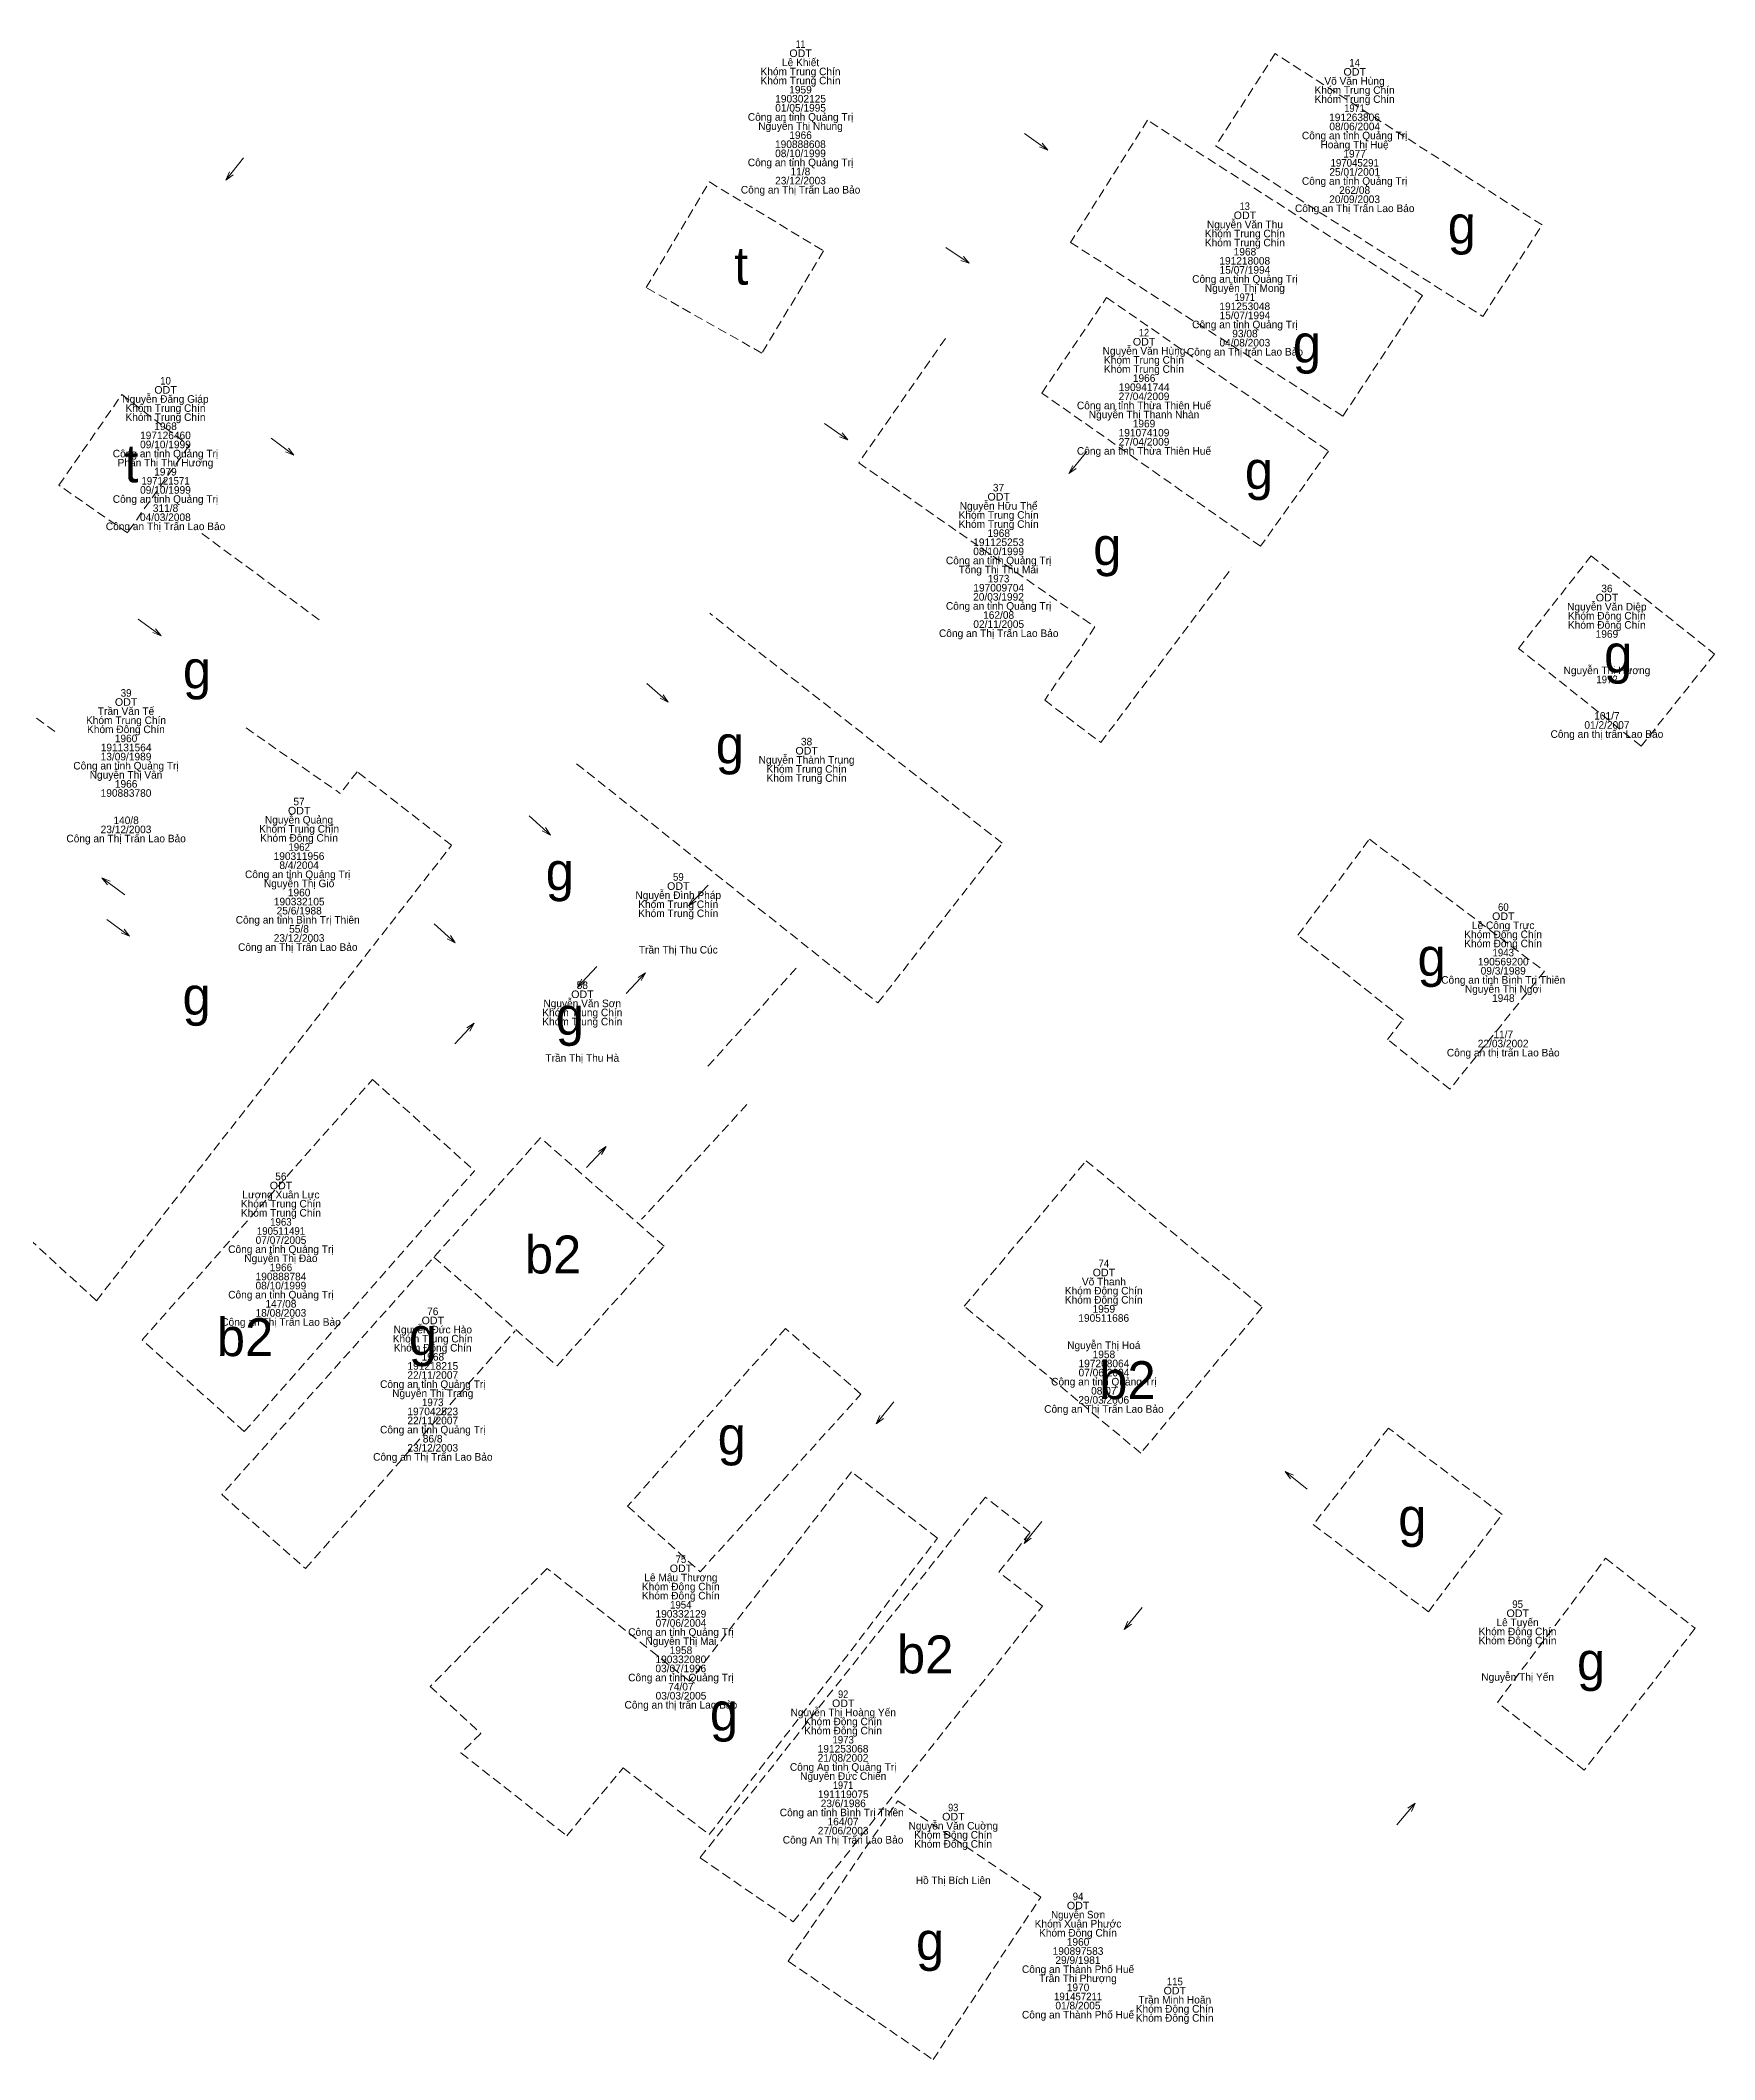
# Model space of a CAD drawing. Header units: metres. Extents: x 537497 to 538007, y 1836993 to 1837512.
# Drawn here: x 537706.6 to 537794.9, y 1837397.5 to 1837504 of the extents above; entities that cross this region are included whole.
import ezdxf
from ezdxf.enums import TextEntityAlignment as Align

# ---------------------------------------------------------------- set-up
doc = ezdxf.new("R2010")
doc.units = ezdxf.units.M
doc.header["$LTSCALE"] = 0.16
doc.linetypes.add('MEDIUM_DASHED', pattern=[4.5, 3, -1.5])
doc.layers.add('14', color=7, linetype='MEDIUM_DASHED', lineweight=13)
doc.layers.add('16', color=7, linetype='Continuous', lineweight=13)
doc.layers.add('15', color=7, linetype='Continuous')

msp = doc.modelspace()

# ---------------------------------------------------------------- linework, layer by layer
at = {"layer": '14'}
for p, q in [((537754.29, 1837488.29), (537749.72, 1837481.73)), ((537715.07, 1837478), (537721.43, 1837473.32)), ((537707.32, 1837467.56), (537700.87, 1837472.18)), ((537717.4, 1837467.74), (537722.37, 1837464.29)), ((537746.42, 1837455.07), (537741.66, 1837449.77)), ((537724.07, 1837449.19), (537729.45, 1837444.38)), ((537743.82, 1837447.87), (537738.27, 1837441.82)), ((537717.31, 1837430.62), (537729.45, 1837444.38)), ((537720.54, 1837423.39), (537731.6, 1837435.94)), ((537716.12, 1837427.29), (537720.54, 1837423.39)), ((537740.8, 1837417.44), (537733.29, 1837423.4))]:
    msp.add_line(p, q, dxfattribs=at)
for points in [[(537782.64, 1837489.46), (537785.77, 1837494.28), (537771.69, 1837503.32), (537768.55, 1837498.45)], [(537760.89, 1837493.36), (537775.26, 1837484.19), (537779.46, 1837490.56), (537764.96, 1837499.81)], [(537744.61, 1837487.52), (537738.5, 1837490.98), (537741.85, 1837496.55), (537747.87, 1837492.91)], [(537774.5, 1837482.35), (537770.92, 1837477.33), (537759.38, 1837485.41), (537762.8, 1837490.45)], [(537710.85, 1837485.33), (537714.39, 1837482.63), (537711.14, 1837478.04), (537707.53, 1837480.55)], [(537784.53, 1837471.94), (537788.36, 1837476.83), (537794.87, 1837471.64), (537791, 1837466.78)], [(537772.89, 1837456.81), (537776.66, 1837461.87), (537785.89, 1837454.91), (537780.9, 1837448.68), (537777.61, 1837451.31), (537778.45, 1837452.36)], [(537755.29, 1837437.23), (537761.72, 1837444.91), (537771.01, 1837437.18), (537764.6, 1837429.48)], [(537749.84, 1837432.59), (537745.86, 1837436.06), (537737.53, 1837426.68), (537741.35, 1837423.22)], [(537777.66, 1837430.8), (537773.7, 1837425.71), (537779.77, 1837421.11), (537783.66, 1837426.25)], [(537741.35, 1837408.13), (537746.27, 1837404.75), (537759.42, 1837421.4), (537757.12, 1837423.2), (537758.77, 1837425.3), (537756.4, 1837427.16)], [(537783.41, 1837416.33), (537789.12, 1837423.93), (537793.84, 1837420.24), (537787.99, 1837412.75)]]:
    msp.add_lwpolyline(points, close=True, dxfattribs=at)
for points in [[(537749.72, 1837481.73), (537762.18, 1837473.07), (537759.53, 1837469.21), (537762.49, 1837466.97), (537769.4, 1837476.19)], [(537734.84, 1837465.85), (537750.73, 1837453.23), (537757.29, 1837461.66), (537741.86, 1837473.79)], [(537709.51, 1837437.52), (537728.24, 1837461.55), (537723.26, 1837465.43), (537722.37, 1837464.29)], [(537717.31, 1837430.62), (537711.92, 1837435.45), (537724.07, 1837449.19)], [(537727.31, 1837439.82), (537733.81, 1837434.08), (537739.45, 1837440.4), (537732.94, 1837446.12), (537716.12, 1837427.29)], [(537709.51, 1837437.52), (537705.39, 1837441.31), (537705.14, 1837440.93), (537700.84, 1837444.61)], [(537737.29, 1837412.87), (537741.84, 1837409.35), (537753.87, 1837424.99), (537749.34, 1837428.49), (537740.8, 1837417.44)], [(537733.29, 1837423.4), (537727.12, 1837417.17), (537729.78, 1837414.69), (537728.74, 1837413.66), (537734.32, 1837409.29), (537737.29, 1837412.87)], [(537746, 1837402.67), (537751.78, 1837411.13), (537759.33, 1837406.06)], [(537746, 1837402.67), (537753.64, 1837397.48), (537759.33, 1837406.06)]]:
    msp.add_lwpolyline(points, dxfattribs=at)
at = {"layer": '16'}
for p, q in [((537759.7, 1837498.23), (537759.25, 1837498.4)), ((537716.34, 1837496.65), (537716.53, 1837497.09)), ((537755.55, 1837492.26), (537755.1, 1837492.41)), ((537749.14, 1837482.95), (537748.7, 1837483.11)), ((537719.93, 1837482.14), (537719.49, 1837482.31)), ((537760.81, 1837481.16), (537761.01, 1837481.59)), ((537712.92, 1837472.61), (537712.48, 1837472.78)), ((537739.67, 1837469.1), (537739.25, 1837469.31)), ((537733.46, 1837462.09), (537733.03, 1837462.31)), ((537709.8, 1837459.83), (537710.24, 1837459.66)), ((537740.75, 1837458.35), (537740.97, 1837458.77)), ((537711.26, 1837456.76), (537710.82, 1837456.93)), ((537728.44, 1837456.4), (537728.01, 1837456.61)), ((537734.89, 1837454.06), (537735.11, 1837454.48)), ((537738.47, 1837454.83), (537738.25, 1837454.41)), ((537729.43, 1837452.17), (537729.21, 1837451.75)), ((537736.39, 1837445.65), (537736.16, 1837445.23)), ((537750.64, 1837431.02), (537750.83, 1837431.46)), ((537772.21, 1837428.51), (537772.65, 1837428.32)), ((537758.44, 1837424.72), (537758.63, 1837425.15)), ((537763.73, 1837420.18), (537763.92, 1837420.61)), ((537779.08, 1837411.01), (537778.88, 1837410.58))]:
    msp.add_line(p, q, dxfattribs=at)
for points in [[(537758.47, 1837499.1), (537759.7, 1837498.23), (537759.4, 1837498.6)], [(537717.27, 1837497.82), (537716.34, 1837496.65), (537716.72, 1837496.93)], [(537754.31, 1837493.09), (537755.55, 1837492.26), (537755.24, 1837492.62)], [(537747.91, 1837483.81), (537749.14, 1837482.95), (537748.84, 1837483.31)], [(537718.72, 1837483.03), (537719.93, 1837482.14), (537719.64, 1837482.51)], [(537761.76, 1837482.32), (537760.81, 1837481.16), (537761.19, 1837481.43)], [(537711.71, 1837473.49), (537712.92, 1837472.61), (537712.63, 1837472.97)], [(537738.54, 1837470.09), (537739.67, 1837469.1), (537739.41, 1837469.49)], [(537732.34, 1837463.1), (537733.46, 1837462.09), (537733.2, 1837462.49)], [(537711.01, 1837458.94), (537709.8, 1837459.83), (537710.09, 1837459.46)], [(537741.77, 1837459.45), (537740.75, 1837458.35), (537741.15, 1837458.6)], [(537710.05, 1837457.64), (537711.26, 1837456.76), (537710.97, 1837457.12)], [(537727.32, 1837457.4), (537728.44, 1837456.4), (537728.18, 1837456.79)], [(537735.9, 1837455.16), (537734.89, 1837454.06), (537735.28, 1837454.31)], [(537737.46, 1837453.73), (537738.47, 1837454.83), (537738.08, 1837454.58)], [(537728.41, 1837451.07), (537729.43, 1837452.17), (537729.04, 1837451.92)], [(537735.36, 1837444.55), (537736.39, 1837445.65), (537735.99, 1837445.4)], [(537751.58, 1837432.19), (537750.64, 1837431.02), (537751.02, 1837431.3)], [(537773.38, 1837427.57), (537772.21, 1837428.51), (537772.49, 1837428.13)], [(537759.38, 1837425.88), (537758.44, 1837424.72), (537758.82, 1837424.99)], [(537764.67, 1837421.34), (537763.73, 1837420.18), (537764.11, 1837420.45)], [(537778.11, 1837409.86), (537779.08, 1837411.01), (537778.69, 1837410.74)]]:
    msp.add_lwpolyline(points, dxfattribs=at)

# ---------------------------------------------------------------- texts
at = {"layer": '15'}
for s, width, p in [('11', 0.85, (537746.65, 1837503.62)), ('ODT', 1.05, (537746.655, 1837503.14)), ('14', 0.95, (537775.88, 1837502.64)), ('ODT', 1.05, (537775.885, 1837502.16)), ('1971', 0.9, (537775.875, 1837500.24)), ('197045291', 0.95, (537775.885, 1837497.36)), ('13', 0.9, (537770.085, 1837495.07)), ('ODT', 1.05, (537770.095, 1837494.59)), ('1971', 0.9, (537770.085, 1837490.27)), ('ODT', 1.05, (537764.775, 1837487.92)), ('12', 0.9, (537764.77, 1837488.4)), ('10', 0.95, (537713.155, 1837485.86)), ('ODT', 1.05, (537713.155, 1837485.38)), ('197121571', 0.95, (537713.155, 1837480.58)), ('ODT', 1.05, (537757.105, 1837479.74)), ('1973', 0.95, (537757.1, 1837475.42)), ('ODT', 1.05, (537789.195, 1837474.42)), ('1972', 0.95, (537789.195, 1837470.1)), ('ODT', 1.05, (537711.075, 1837468.91)), ('39', 0.95, (537711.075, 1837469.39)), ('ODT', 1.05, (537746.975, 1837466.34)), ('ODT', 1.05, (537720.205, 1837463.18)), ('1962', 0.95, (537720.205, 1837461.26)), ('ODT', 1.05, (537740.205, 1837459.2)), ('59', 0.95, (537740.205, 1837459.68)), ('60', 0.95, (537783.725, 1837458.09)), ('ODT', 1.05, (537783.725, 1837457.61)), ('1943', 0.95, (537783.72, 1837455.69)), ('ODT', 1.05, (537735.145, 1837453.49)), ('ODT', 1.05, (537719.245, 1837443.4)), ('190511491', 0.95, (537719.245, 1837441)), ('1963', 0.95, (537719.24, 1837441.48)), ('ODT', 1.05, (537762.655, 1837438.81)), ('74', 0.95, (537762.65, 1837439.29)), ('ODT', 1.05, (537727.255, 1837436.28)), ('1973', 0.95, (537727.25, 1837431.96)), ('75', 0.95, (537740.34, 1837423.68)), ('ODT', 1.05, (537740.345, 1837423.2)), ('1954', 0.95, (537740.335, 1837421.28)), ('ODT', 1.05, (537784.485, 1837420.83)), ('95', 0.95, (537784.48, 1837421.31)), ('92', 0.9, (537748.9, 1837416.56)), ('ODT', 1.05, (537748.905, 1837416.08)), ('1973', 0.95, (537748.9, 1837414.16)), ('1971', 0.9, (537748.895, 1837411.76)), ('ODT', 1.05, (537754.715, 1837410.1)), ('93', 0.9, (537754.705, 1837410.58)), ('94', 0.95, (537761.29, 1837405.89)), ('Nguyễn Sơn', 0.95, (537761.295, 1837404.93)), ('ODT', 1.05, (537761.295, 1837405.41)), ('115', 0.95, (537766.395, 1837401.4)), ('191457211', 0.95, (537761.295, 1837400.61)), ('ODT', 1.05, (537766.395, 1837400.92))]:
    msp.add_text(s, height=0.4, dxfattribs=dict(at, width=width)).set_placement(p, align=Align.CENTER)
for s, p in [('Lê Khiết', (537746.655, 1837502.66)), ('Khóm Trung Chín', (537746.65, 1837502.18)), ('Khóm Trung Chín', (537746.65, 1837501.7)), ('Võ Văn Hùng', (537775.875, 1837501.68)), ('190302125', (537746.655, 1837500.74)), ('1959', (537746.65, 1837501.22)), ('Khóm Trung Chín', (537775.88, 1837501.2)), ('Khóm Trung Chín', (537775.88, 1837500.72)), ('Công an tỉnh Quảng Trị', (537746.65, 1837499.78)), ('Nguyễn Thị Nhung', (537746.65, 1837499.3)), ('01/05/1995', (537746.655, 1837500.26)), ('08/06/2004', (537775.885, 1837499.28)), ('191263806', (537775.875, 1837499.76)), ('190888608', (537746.645, 1837498.34)), ('1966', (537746.655, 1837498.82)), ('Công an tỉnh Quảng Trị', (537775.88, 1837498.8)), ('Hoàng Thị Huệ', (537775.875, 1837498.32)), ('Công an tỉnh Quảng Trị', (537746.65, 1837497.38)), ('08/10/1999', (537746.65, 1837497.86)), ('1977', (537775.88, 1837497.84)), ('23/12/2003', (537746.65, 1837496.42)), ('11/8', (537746.645, 1837496.9)), ('Công an tỉnh Quảng Trị', (537775.88, 1837496.4)), ('25/01/2001', (537775.885, 1837496.88)), ('Công an Thị Trấn Lao Bảo', (537746.655, 1837495.94)), ('Công an Thị Trấn Lao Bảo', (537775.885, 1837494.96)), ('20/09/2003', (537775.88, 1837495.44)), ('262/08', (537775.88, 1837495.92)), ('Nguyễn Văn Thu', (537770.095, 1837494.11)), ('Khóm Trung Chín', (537770.09, 1837493.63)), ('Khóm Trung Chín', (537770.09, 1837493.15)), ('191218008', (537770.085, 1837492.19)), ('1968', (537770.095, 1837492.67)), ('Công an tỉnh Quảng Trị', (537770.09, 1837491.23)), ('Nguyễn Thị Mong', (537770.09, 1837490.75)), ('15/07/1994', (537770.095, 1837491.71)), ('191253048', (537770.085, 1837489.79)), ('Công an tỉnh Quảng Trị', (537770.09, 1837488.83)), ('15/07/1994', (537770.095, 1837489.31)), ('Nguyễn Văn Hùng', (537764.77, 1837487.44)), ('04/08/2003', (537770.09, 1837487.87)), ('93/08', (537770.095, 1837488.35)), ('Khóm Trung Chín', (537764.77, 1837486.96)), ('Khóm Trung Chín', (537764.77, 1837486.48)), ('Công an Thị trấn Lao Bảo', (537770.095, 1837487.39)), ('190941744', (537764.775, 1837485.52)), ('1966', (537764.775, 1837486)), ('Nguyễn Đăng Giáp', (537713.15, 1837484.9)), ('Khóm Trung Chín', (537713.15, 1837484.42)), ('Công an tỉnh Thừa Thiên Huế', (537764.77, 1837484.56)), ('27/04/2009', (537764.77, 1837485.04)), ('Khóm Trung Chín', (537713.15, 1837483.94)), ('1968', (537713.155, 1837483.46)), ('Nguyễn Thị Thanh Nhàn', (537764.77, 1837484.08)), ('1969', (537764.77, 1837483.6)), ('09/10/1999', (537713.15, 1837482.5)), ('197126460', (537713.15, 1837482.98)), ('Công an tỉnh Thừa Thiên Huế', (537764.77, 1837482.16)), ('27/04/2009', (537764.77, 1837482.64)), ('191074109', (537764.77, 1837483.12)), ('Công an tỉnh Quảng Trị', (537713.15, 1837482.02)), ('Phan Thị Thu Hương', (537713.15, 1837481.54)), ('09/10/1999', (537713.15, 1837480.1)), ('1979', (537713.15, 1837481.06)), ('37', (537757.095, 1837480.22)), ('Công an tỉnh Quảng Trị', (537713.15, 1837479.62)), ('311/8', (537713.155, 1837479.14)), ('Nguyễn Hữu Thể', (537757.1, 1837479.26)), ('Công an Thị Trấn Lao Bảo', (537713.155, 1837478.18)), ('04/03/2008', (537713.145, 1837478.66)), ('Khóm Trung Chín', (537757.1, 1837478.78)), ('Khóm Trung Chín', (537757.1, 1837478.3)), ('08/10/1999', (537757.1, 1837476.86)), ('191125253', (537757.1, 1837477.34)), ('1968', (537757.105, 1837477.82)), ('Công an tỉnh Quảng Trị', (537757.1, 1837476.38)), ('Tống Thị Thu Mai', (537757.095, 1837475.9)), ('197009704', (537757.105, 1837474.94)), ('36', (537789.19, 1837474.9)), ('Công an tỉnh Quảng Trị', (537757.1, 1837473.98)), ('20/03/1992', (537757.095, 1837474.46)), ('Nguyễn Văn Diệp', (537789.185, 1837473.94)), ('02/11/2005', (537757.105, 1837473.02)), ('162/08', (537757.1, 1837473.5)), ('Khóm Đông Chín', (537789.185, 1837473.46)), ('Khóm Đông Chín', (537789.185, 1837472.98)), ('Công an Thị Trấn Lao Bảo', (537757.105, 1837472.54)), ('1969', (537789.19, 1837472.5)), ('Nguyễn Thị Hương', (537789.19, 1837470.58)), ('Trần Văn Tế', (537711.07, 1837468.43)), ('Khóm Trung Chín', (537711.07, 1837467.95)), ('Khóm Đông Chín', (537711.065, 1837467.47)), ('01/2/2007', (537789.19, 1837467.7)), ('101/7', (537789.19, 1837468.18)), ('191131564', (537711.075, 1837466.51)), ('1960', (537711.07, 1837466.99)), ('38', (537746.97, 1837466.82)), ('Công an thị trấn Lao Bảo', (537789.19, 1837467.22)), ('Công an tỉnh Quảng Trị', (537711.07, 1837465.55)), ('Nguyễn Thị Vân', (537711.07, 1837465.07)), ('13/09/1989', (537711.07, 1837466.03)), ('Nguyễn Thành Trung', (537746.97, 1837465.86)), ('Khóm Trung Chín', (537746.97, 1837465.38)), ('190883780', (537711.07, 1837464.11)), ('1966', (537711.075, 1837464.59)), ('Khóm Trung Chín', (537746.97, 1837464.9)), ('57', (537720.195, 1837463.66)), ('23/12/2003', (537711.07, 1837462.19)), ('140/8', (537711.075, 1837462.67)), ('Khóm Trung Chín', (537720.2, 1837462.22)), ('Nguyễn Quảng', (537720.195, 1837462.7)), ('Công an Thị Trấn Lao Bảo', (537711.075, 1837461.71)), ('Khóm Đông Chín', (537720.195, 1837461.74)), ('Công an tỉnh Quảng Trị ', (537720.2, 1837459.82)), ('190311956', (537720.195, 1837460.78)), ('8/4/2004', (537720.2, 1837460.3)), ('Nguyễn Thị Giỏ', (537720.2, 1837459.34)), ('1960', (537720.2, 1837458.86)), ('Nguyễn Đình Pháp', (537740.2, 1837458.72)), ('190332105', (537720.205, 1837458.38)), ('25/6/1988', (537720.205, 1837457.9)), ('Khóm Trung Chín', (537740.2, 1837458.24)), ('Khóm Trung Chín', (537740.2, 1837457.76)), ('Công an tỉnh Bình Trị Thiên ', (537720.2, 1837457.42)), ('55/8', (537720.195, 1837456.94)), ('Khóm Đông Chín', (537783.715, 1837456.65)), ('Lê Công Trực', (537783.715, 1837457.13)), ('Công an Thị Trấn Lao Bảo ', (537720.205, 1837455.98)), ('23/12/2003', (537720.2, 1837456.46)), ('Trần Thị Thu Cúc', (537740.205, 1837455.84)), ('Khóm Đông Chín', (537783.715, 1837456.17)), ('190569200', (537783.72, 1837455.21)), ('09/3/1989', (537783.72, 1837454.73)), ('58', (537735.14, 1837453.97)), ('Công an tỉnh Bình Trị Thiên', (537783.72, 1837454.25)), ('Nguyễn Thị Ngợi', (537783.715, 1837453.77)), ('Khóm Trung Chín', (537735.14, 1837452.53)), ('Nguyễn Văn Sơn', (537735.135, 1837453.01)), ('1948', (537783.725, 1837453.29)), ('Khóm Trung Chín', (537735.14, 1837452.05)), ('11/7', (537783.72, 1837451.37)), ('Công an thị trấn Lao Bảo', (537783.72, 1837450.41)), ('22/03/2002', (537783.715, 1837450.89)), ('Trần Thị Thu Hà', (537735.14, 1837450.13)), ('56', (537719.24, 1837443.88)), ('Lương Xuân Lực', (537719.24, 1837442.92)), ('Khóm Trung Chín', (537719.24, 1837442.44)), ('Khóm Trung Chín', (537719.24, 1837441.96)), ('Công an tỉnh Quảng Trị', (537719.24, 1837440.04)), ('Nguyễn Thị Đào', (537719.24, 1837439.56)), ('07/07/2005', (537719.245, 1837440.52)), ('190888784', (537719.245, 1837438.6)), ('1966', (537719.245, 1837439.08)), ('Công an tỉnh Quảng Trị', (537719.24, 1837437.64)), ('08/10/1999', (537719.24, 1837438.12)), ('Khóm Đông Chín', (537762.645, 1837437.85)), ('Võ Thanh', (537762.655, 1837438.33)), ('18/08/2003', (537719.24, 1837436.68)), ('147/08', (537719.24, 1837437.16)), ('76', (537727.25, 1837436.76)), ('Khóm Đông Chín', (537762.645, 1837437.37)), ('190511686', (537762.645, 1837436.41)), ('1959', (537762.65, 1837436.89)), ('Công an Thị Trấn Lao Bảo', (537719.245, 1837436.2)), ('Khóm Trung Chín', (537727.25, 1837435.32)), ('Nguyễn Đức Hào', (537727.255, 1837435.8)), ('Khóm Đông Chín', (537727.245, 1837434.84)), ('1968', (537727.255, 1837434.36)), ('Nguyễn Thị Hoá', (537762.65, 1837434.97)), ('1958', (537762.655, 1837434.49)), ('22/11/2007', (537727.25, 1837433.4)), ('191218215', (537727.255, 1837433.88)), ('07/06/2004', (537762.655, 1837433.53)), ('197208064', (537762.655, 1837434.01)), ('Công an tỉnh Quảng Trị', (537727.25, 1837432.92)), ('Nguyễn Thị Trang', (537727.25, 1837432.44)), ('Công an tỉnh Quảng Trị', (537762.65, 1837433.05)), ('08/07', (537762.65, 1837432.57)), ('197042523', (537727.25, 1837431.48)), ('Công an Thị Trấn Lao Bảo', (537762.655, 1837431.61)), ('29/03/2006', (537762.645, 1837432.09)), ('Công an tỉnh Quảng Trị', (537727.25, 1837430.52)), ('22/11/2007', (537727.25, 1837431)), ('86/8', (537727.245, 1837430.04)), ('Công an Thị Trấn Lao Bảo', (537727.255, 1837429.08)), ('23/12/2003', (537727.25, 1837429.56)), ('Lê Mậu Thương', (537740.34, 1837422.72)), ('Khóm Đông Chín', (537740.335, 1837422.24)), ('Khóm Đông Chín', (537740.335, 1837421.76)), ('190332129', (537740.34, 1837420.8)), ('Công an tỉnh Quảng Trị', (537740.34, 1837419.84)), ('Nguyễn Thị Mai', (537740.34, 1837419.36)), ('07/06/2004', (537740.345, 1837420.32)), ('Khóm Đông Chín', (537784.475, 1837419.87)), ('Khóm Đông Chín', (537784.475, 1837419.39)), ('Lê Tuyến', (537784.475, 1837420.35)), ('190332080', (537740.34, 1837418.4)), ('1958', (537740.345, 1837418.88)), ('Công an tỉnh Quảng Trị', (537740.34, 1837417.44)), ('03/07/1996', (537740.335, 1837417.92)), ('Nguyễn Thị Yến', (537784.48, 1837417.47)), ('03/03/2005', (537740.345, 1837416.48)), ('74/07', (537740.34, 1837416.96)), ('Công an thị trấn Lao Bảo', (537740.34, 1837416)), ('Nguyễn Thị Hoàng Yến', (537748.905, 1837415.6)), ('Khóm Đông Chín', (537748.895, 1837415.12)), ('Khóm Đông Chín', (537748.895, 1837414.64)), ('21/08/2002', (537748.895, 1837413.2)), ('191253068', (537748.895, 1837413.68)), ('Công An tỉnh Quảng Trị', (537748.9, 1837412.72)), ('Nguyễn Đức Chiến', (537748.905, 1837412.24)), ('191119075', (537748.905, 1837411.28)), ('23/6/1986', (537748.905, 1837410.8)), ('Công an tỉnh Bình Trị Thiên ', (537748.9, 1837410.32)), ('164/07', (537748.895, 1837409.84)), ('Công An Thị Trấn Lao Bảo', (537748.895, 1837408.88)), ('27/06/2003', (537748.9, 1837409.36)), ('Nguyễn Văn Cuờng', (537754.71, 1837409.62)), ('Khóm Đông Chín', (537754.705, 1837409.14)), ('Khóm Đông Chín', (537754.705, 1837408.66)), ('Hồ Thị Bích Liên', (537754.705, 1837406.74)), ('Khóm Xuân Phước', (537761.29, 1837404.45)), ('Khóm Đông Chín', (537761.285, 1837403.97)), ('1960', (537761.29, 1837403.49)), ('190897583', (537761.29, 1837403.01)), ('29/9/1981', (537761.285, 1837402.53)), ('Công an Thành Phố Huế', (537761.29, 1837402.05)), ('Trần Thị Phượng', (537761.285, 1837401.57)), ('1970', (537761.29, 1837401.09)), ('Trần Minh Hoãn', (537766.395, 1837400.44)), ('Công an Thành Phố Huế', (537761.29, 1837399.65)), ('01/8/2005', (537761.285, 1837400.13)), ('Khóm Đông Chín', (537766.385, 1837399.96)), ('Khóm Đông Chín', (537766.385, 1837399.48))]:
    msp.add_text(s, height=0.4, dxfattribs=at).set_placement(p, align=Align.CENTER)
at = {"layer": '16'}
for s, p in [('g', (537780.79, 1837493.3)), ('t', (537743.15, 1837491.13)), ('g', (537772.62, 1837487.02)), ('t', (537710.98, 1837480.7)), ('g', (537770.09, 1837480.35)), ('g', (537762.09, 1837476.33)), ('g', (537789.04, 1837470.66)), ('g', (537714.07, 1837469.83)), ('g', (537742.18, 1837465.87)), ('g', (537733.21, 1837459.18)), ('g', (537779.2, 1837454.66)), ('g', (537714.05, 1837452.61)), ('g', (537733.74, 1837451.55)), ('b2', (537732.11, 1837438.96)), ('b2', (537715.86, 1837434.6)), ('g', (537725.99, 1837434.65)), ('b2', (537762.41, 1837432.33)), ('g', (537742.28, 1837429.41)), ('g', (537778.18, 1837425.11)), ('b2', (537751.74, 1837417.86)), ('g', (537787.61, 1837417.51)), ('g', (537741.87, 1837414.84)), ('g', (537752.74, 1837402.74))]:
    msp.add_text(s, height=2, dxfattribs=at).set_placement(p)

doc.saveas('drawing.dxf')
